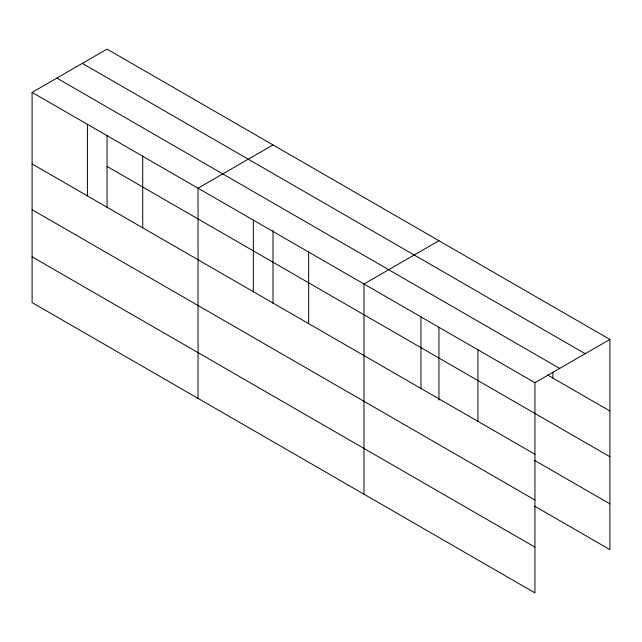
<?xml version="1.0" encoding="UTF-8"?>
<svg xmlns="http://www.w3.org/2000/svg" width="642" height="642" viewBox="0 0 642 642"><rect width="100%" height="100%" fill="white"/><g stroke="black" fill="none" stroke-linecap="round" stroke-linejoin="round"><path stroke-width="0.96" d="M438.935 327.203L438.935 400.143M32.1 92.392L534.938 382.704L534.938 592.887L32.1 302.575L32.1 92.392L107.062 49.113L609.9 339.425L609.9 549.608L534.778 506.241M273.002 144.915L198.033 188.194L198.033 398.377M438.935 240.718L363.974 283.997L363.974 494.179M534.938 382.704L609.9 339.425M82.328 63.398L585.159 353.702M56.841 78.107L559.672 368.42M547.73 375.097L609.9 410.992M107.062 166.422L609.9 456.735M32.1 163.959L534.938 454.271M534.778 460.491L609.9 503.866M32.1 209.701L534.938 500.014M32.1 256.832L534.938 547.144M552.914 372.127L552.914 378.09M477.945 349.802L477.945 421.369M420.959 316.899L420.959 388.466M308.658 252.065L308.658 323.632M273.002 230.406L273.002 303.337M253.349 220.126L253.349 291.693M142.725 156.263L142.725 227.83M107.062 135.598L107.062 207.535M87.408 124.323L87.408 195.89"/></g></svg>
